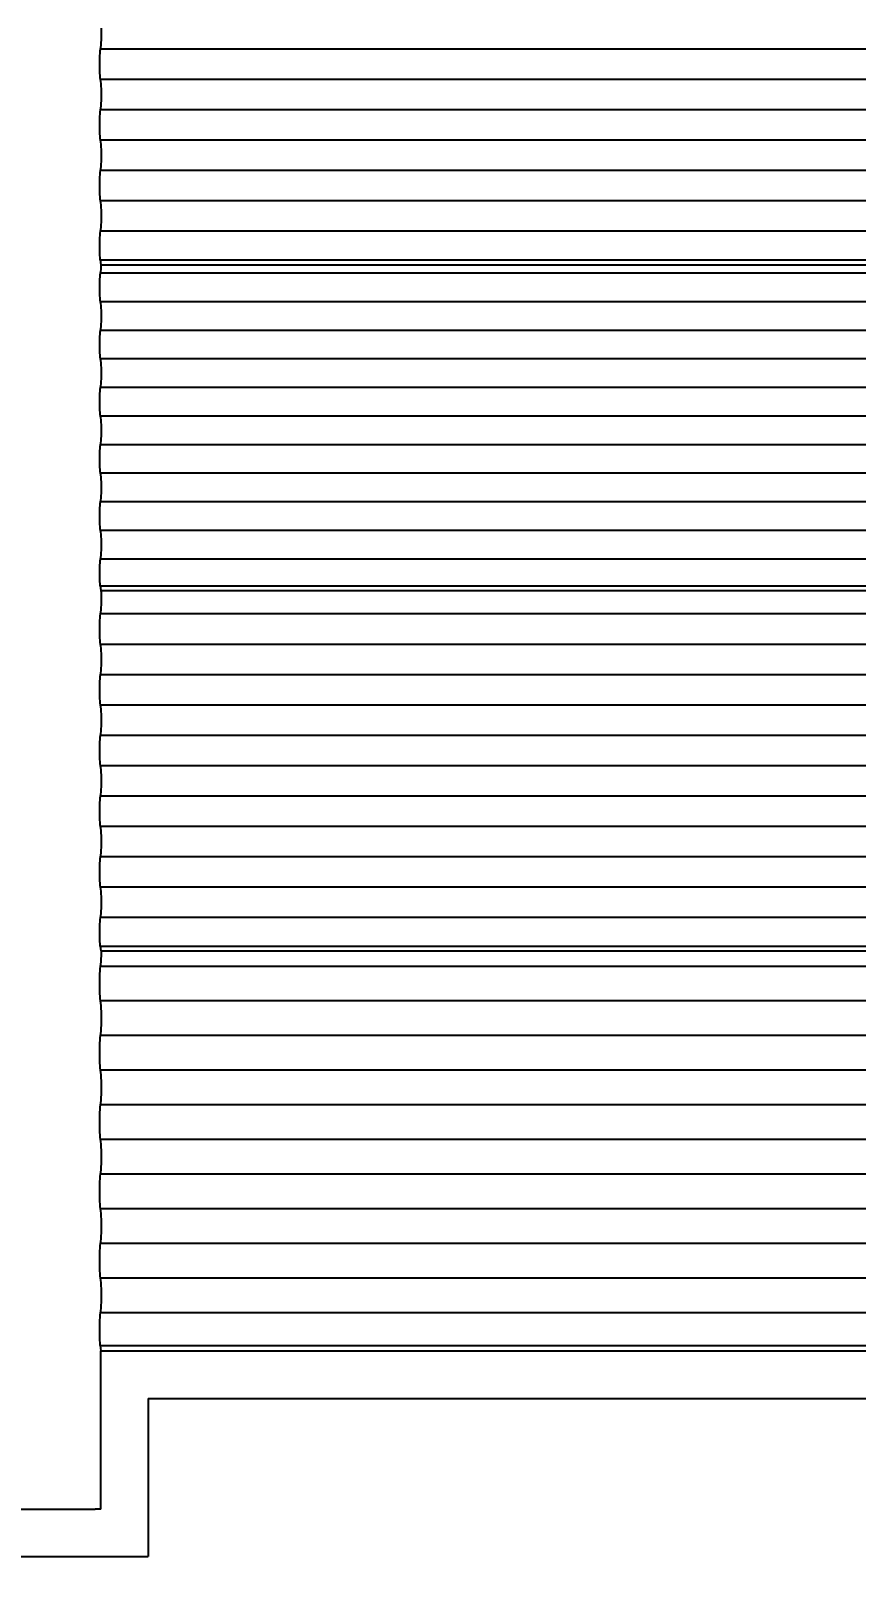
# Model space of a CAD drawing. Header units: millimetres. Extents: x 3212 to 6878, y 1640 to 3386.
# Drawn here: x 3265.884 to 3268.496, y 1652.121 to 1656.995 of the extents above; entities that cross this region are included whole.
import ezdxf

# ---------------------------------------------------------------- set-up
doc = ezdxf.new("R2010")
doc.units = ezdxf.units.MM
doc.header["$LTSCALE"] = 0.8
for name, color, linetype in [('A-PEN-08', 8, 'Continuous'), ('COTA', 2, 'Continuous'), ('JANELAS_EXTERNO', 1, 'Continuous')]:
    doc.layers.add(name, color=color, linetype=linetype)
doc.layers.add('COTAS', color=53, linetype='Continuous', lineweight=9)
doc.styles.add('F2', font='ARIALN.TTF')
doc.dimstyles.new('ARQUITETURA', dxfattribs={"dimtxt": 0.11, "dimasz": 0.05, "dimexe": 0.1, "dimexo": 0, "dimgap": 0.1, "dimtad": 1, "dimzin": 5, "dimdsep": 46, "dimtxsty": 'F2', "dimblk": 'COTA', "dimcen": 0, "dimse1": 1, "dimse2": 1, "dimadec": 0, "dimazin": 0, "dimtfac": 2, "dimtix": 1, "dimtmove": 2, "dimatfit": 3, "dimldrblk": 'COTA', "dimfxl": 0, "dimtolj": 1, "dimtzin": 5, "dimarcsym": 0})

# ---------------------------------------------------------------- blocks, each defined once
blk = doc.blocks.new('COTA')
at = {"layer": 'COTA'}
for p, q in [((0, 1), (0, -1)), ((-1, 0), (1, 0))]:
    blk.add_line(p, q, dxfattribs=at)
at = {"layer": 'COTA', "const_width": 0.5}
blk.add_lwpolyline([(-0.25, 0, 1), (0.25, 0, 1)], format="xyb", close=True, dxfattribs=at)
blk = doc.blocks.new('*D302')
at = {"layer": 'COTAS', "color": 0, "lineweight": -2, "transparency": 16777216}
blk.add_line((3261.646, 1652.2207), (3261.646, 1667.9706), dxfattribs=at)
at = {"layer": 'Defpoints', "color": 0, "transparency": 16777216}
for p in [(3261.646, 1668.0206), (3262.3031, 1668.0206), (3266.2556, 1652.1707)]:
    blk.add_point(p, dxfattribs=at)
at = {"layer": 'COTAS', "color": 0, "lineweight": -2, "transparency": 16777216, "xscale": 0.05, "yscale": 0.05, "zscale": 0.05}
for p, rotation in [((3261.646, 1668.0206), 90), ((3261.646, 1652.1707), 270)]:
    blk.add_blockref('COTA', p, dxfattribs=dict(at, rotation=rotation))
at = {"layer": 'COTAS', "color": 0, "transparency": 16777216, "insert": (3261.4899, 1660.0956), "char_height": 0.11, "attachment_point": 5, "rotation": 90, "style": 'F2'}
blk.add_mtext('\\A1;15.85', dxfattribs=at)

msp = doc.modelspace()

# ---------------------------------------------------------------- linework, layer by layer
for p, q in [((3266.1066, 1656.9494), (3266.1071, 1656.9573)), ((3266.1071, 1656.9573), (3266.1076, 1656.966)), ((3266.1078, 1656.9942), (3266.1076, 1657.0035)), ((3266.1076, 1656.966), (3266.1078, 1656.9752)), ((3266.1079, 1656.9847), (3266.1078, 1656.9942)), ((3266.1078, 1656.9752), (3266.1079, 1656.9847)), ((3266.1025, 1656.8982), (3266.1027, 1656.9075)), ((3266.1027, 1656.9075), (3266.1031, 1656.9162)), ((3266.1031, 1656.9162), (3266.1037, 1656.9241)), ((3266.1037, 1656.9241), (3266.1043, 1656.931)), ((3266.1043, 1656.931), (3266.1051, 1656.9367)), ((3266.1051, 1656.9367), (3266.1059, 1656.9424)), ((3266.1059, 1656.9424), (3266.1066, 1656.9494)), ((3266.1024, 1656.8887), (3266.1025, 1656.8982)), ((3266.1025, 1656.8792), (3266.1024, 1656.8887)), ((3266.1027, 1656.87), (3266.1025, 1656.8792)), ((3266.1031, 1656.8613), (3266.1027, 1656.87)), ((3266.1037, 1656.8534), (3266.1031, 1656.8613)), ((3266.1043, 1656.8464), (3266.1037, 1656.8534)), ((3266.1051, 1656.8407), (3266.1043, 1656.8464)), ((3266.1059, 1656.835), (3266.1051, 1656.8407)), ((3266.1066, 1656.8281), (3266.1059, 1656.835)), ((3266.1071, 1656.8202), (3266.1066, 1656.8281)), ((3266.1076, 1656.8115), (3266.1071, 1656.8202)), ((3266.1078, 1656.8022), (3266.1076, 1656.8115)), ((3266.1066, 1656.7574), (3266.1071, 1656.7653)), ((3266.1071, 1656.7653), (3266.1076, 1656.774)), ((3266.1076, 1656.774), (3266.1078, 1656.7832)), ((3266.1079, 1656.7927), (3266.1078, 1656.8022)), ((3266.1078, 1656.7832), (3266.1079, 1656.7927)), ((3266.1025, 1656.7062), (3266.1027, 1656.7155)), ((3266.1027, 1656.7155), (3266.1031, 1656.7242)), ((3266.1031, 1656.7242), (3266.1037, 1656.7321)), ((3266.1037, 1656.7321), (3266.1043, 1656.739)), ((3266.1043, 1656.739), (3266.1051, 1656.7447)), ((3266.1051, 1656.7447), (3266.1059, 1656.7504)), ((3266.1059, 1656.7504), (3266.1066, 1656.7574)), ((3266.1024, 1656.6967), (3266.1025, 1656.7062)), ((3266.1025, 1656.6872), (3266.1024, 1656.6967)), ((3266.1027, 1656.678), (3266.1025, 1656.6872)), ((3266.1031, 1656.6693), (3266.1027, 1656.678)), ((3266.1037, 1656.6614), (3266.1031, 1656.6693)), ((3266.1043, 1656.6544), (3266.1037, 1656.6614)), ((3266.1051, 1656.6487), (3266.1043, 1656.6544)), ((3266.1059, 1656.643), (3266.1051, 1656.6487)), ((3266.1066, 1656.6361), (3266.1059, 1656.643)), ((3266.1071, 1656.6282), (3266.1066, 1656.6361)), ((3266.1076, 1656.6195), (3266.1071, 1656.6282)), ((3266.1078, 1656.6103), (3266.1076, 1656.6195)), ((3266.1059, 1656.5585), (3266.1066, 1656.5654)), ((3266.1066, 1656.5654), (3266.1071, 1656.5733)), ((3266.1071, 1656.5733), (3266.1076, 1656.582)), ((3266.1076, 1656.582), (3266.1078, 1656.5912)), ((3266.1079, 1656.6007), (3266.1078, 1656.6103)), ((3266.1078, 1656.5912), (3266.1079, 1656.6007)), ((3266.1025, 1656.5143), (3266.1027, 1656.5235)), ((3266.1027, 1656.5235), (3266.1031, 1656.5322)), ((3266.1031, 1656.5322), (3266.1037, 1656.5401)), ((3266.1037, 1656.5401), (3266.1043, 1656.547)), ((3266.1043, 1656.547), (3266.1051, 1656.5527)), ((3266.1051, 1656.5527), (3266.1059, 1656.5585)), ((3266.1024, 1656.5047), (3266.1025, 1656.5143)), ((3266.1025, 1656.4952), (3266.1024, 1656.5047)), ((3266.1027, 1656.486), (3266.1025, 1656.4952)), ((3266.1031, 1656.4773), (3266.1027, 1656.486)), ((3266.1037, 1656.4694), (3266.1031, 1656.4773)), ((3266.1043, 1656.4625), (3266.1037, 1656.4694)), ((3266.1051, 1656.4567), (3266.1043, 1656.4625)), ((3266.1059, 1656.451), (3266.1051, 1656.4567)), ((3266.1066, 1656.4441), (3266.1059, 1656.451)), ((3266.1071, 1656.4362), (3266.1066, 1656.4441)), ((3266.1076, 1656.4275), (3266.1071, 1656.4362)), ((3266.1078, 1656.4183), (3266.1076, 1656.4275)), ((3266.1059, 1656.3665), (3266.1066, 1656.3734)), ((3266.1066, 1656.3734), (3266.1071, 1656.3813)), ((3266.1071, 1656.3813), (3266.1076, 1656.39)), ((3266.1076, 1656.39), (3266.1078, 1656.3992)), ((3266.1079, 1656.4088), (3266.1078, 1656.4183)), ((3266.1078, 1656.3992), (3266.1079, 1656.4088)), ((3266.1024, 1656.3128), (3266.1025, 1656.3223)), ((3266.1025, 1656.3223), (3266.1027, 1656.3315)), ((3266.1027, 1656.3315), (3266.1031, 1656.3402)), ((3266.1031, 1656.3402), (3266.1037, 1656.3481)), ((3266.1037, 1656.3481), (3266.1043, 1656.355)), ((3266.1043, 1656.355), (3266.1051, 1656.3608)), ((3266.1051, 1656.3608), (3266.1059, 1656.3665)), ((3266.1025, 1656.3032), (3266.1024, 1656.3128)), ((3266.1027, 1656.294), (3266.1025, 1656.3032)), ((3266.1031, 1656.2853), (3266.1027, 1656.294)), ((3266.1037, 1656.2774), (3266.1031, 1656.2853)), ((3266.1043, 1656.2705), (3266.1037, 1656.2774)), ((3266.1043, 1656.2705), (3266.1058, 1656.2551)), ((3266.1043, 1656.223), (3266.1051, 1656.2283)), ((3266.1051, 1656.2283), (3266.1059, 1656.2337)), ((3266.1058, 1656.2551), (3266.1075, 1656.2551)), ((3266.1059, 1656.2337), (3266.1066, 1656.2402)), ((3266.1066, 1656.2402), (3266.1071, 1656.2477)), ((3266.1071, 1656.2477), (3266.1075, 1656.2551)), ((3266.1024, 1656.1831), (3266.1025, 1656.1921)), ((3266.1025, 1656.1742), (3266.1024, 1656.1831)), ((3266.1025, 1656.1921), (3266.1027, 1656.2008)), ((3266.1027, 1656.2008), (3266.1031, 1656.209)), ((3266.1031, 1656.209), (3266.1037, 1656.2165)), ((3266.1037, 1656.2165), (3266.1043, 1656.223)), ((3266.1027, 1656.1655), (3266.1025, 1656.1742)), ((3266.1031, 1656.1573), (3266.1027, 1656.1655)), ((3266.1037, 1656.1498), (3266.1031, 1656.1573)), ((3266.1043, 1656.1433), (3266.1037, 1656.1498)), ((3266.1051, 1656.1379), (3266.1043, 1656.1433)), ((3266.1059, 1656.1326), (3266.1051, 1656.1379)), ((3266.1066, 1656.1261), (3266.1059, 1656.1326)), ((3266.1071, 1656.1186), (3266.1066, 1656.1261)), ((3266.1076, 1656.1104), (3266.1071, 1656.1186)), ((3266.1078, 1656.1017), (3266.1076, 1656.1104)), ((3266.1076, 1656.0751), (3266.1078, 1656.0838)), ((3266.1079, 1656.0928), (3266.1078, 1656.1017)), ((3266.1078, 1656.0838), (3266.1079, 1656.0928)), ((3266.1031, 1656.0282), (3266.1037, 1656.0357)), ((3266.1037, 1656.0357), (3266.1043, 1656.0422)), ((3266.1043, 1656.0422), (3266.1051, 1656.0476)), ((3266.1051, 1656.0476), (3266.1059, 1656.0529)), ((3266.1059, 1656.0529), (3266.1066, 1656.0594)), ((3266.1066, 1656.0594), (3266.1071, 1656.0669)), ((3266.1071, 1656.0669), (3266.1076, 1656.0751)), ((3266.1024, 1656.0024), (3266.1025, 1656.0113)), ((3266.1025, 1655.9934), (3266.1024, 1656.0024)), ((3266.1025, 1656.0113), (3266.1027, 1656.02)), ((3266.1027, 1655.9847), (3266.1025, 1655.9934)), ((3266.1027, 1656.02), (3266.1031, 1656.0282)), ((3266.1031, 1655.9765), (3266.1027, 1655.9847)), ((3266.1037, 1655.9691), (3266.1031, 1655.9765)), ((3266.1043, 1655.9625), (3266.1037, 1655.9691)), ((3266.1051, 1655.9572), (3266.1043, 1655.9625)), ((3266.1059, 1655.9518), (3266.1051, 1655.9572)), ((3266.1066, 1655.9453), (3266.1059, 1655.9518)), ((3266.1071, 1655.9378), (3266.1066, 1655.9453)), ((3266.1076, 1655.9296), (3266.1071, 1655.9378)), ((3266.1066, 1655.8787), (3266.1071, 1655.8861)), ((3266.1071, 1655.8861), (3266.1076, 1655.8943)), ((3266.1078, 1655.9209), (3266.1076, 1655.9296)), ((3266.1076, 1655.8943), (3266.1078, 1655.903)), ((3266.1079, 1655.912), (3266.1078, 1655.9209)), ((3266.1078, 1655.903), (3266.1079, 1655.912)), ((3266.1025, 1655.8305), (3266.1027, 1655.8392)), ((3266.1027, 1655.8392), (3266.1031, 1655.8474)), ((3266.1031, 1655.8474), (3266.1037, 1655.8549)), ((3266.1037, 1655.8549), (3266.1043, 1655.8614)), ((3266.1043, 1655.8614), (3266.1051, 1655.8668)), ((3266.1051, 1655.8668), (3266.1059, 1655.8722)), ((3266.1059, 1655.8722), (3266.1066, 1655.8787)), ((3266.1024, 1655.8216), (3266.1025, 1655.8305)), ((3266.1025, 1655.8126), (3266.1024, 1655.8216)), ((3266.1027, 1655.8039), (3266.1025, 1655.8126)), ((3266.1031, 1655.7957), (3266.1027, 1655.8039)), ((3266.1037, 1655.7883), (3266.1031, 1655.7957)), ((3266.1043, 1655.7818), (3266.1037, 1655.7883)), ((3266.1051, 1655.7764), (3266.1043, 1655.7818)), ((3266.1059, 1655.771), (3266.1051, 1655.7764)), ((3266.1066, 1655.7645), (3266.1059, 1655.771)), ((3266.1071, 1655.757), (3266.1066, 1655.7645)), ((3266.1076, 1655.7488), (3266.1071, 1655.757)), ((3266.1078, 1655.7402), (3266.1076, 1655.7488)), ((3266.1079, 1655.7312), (3266.1078, 1655.7402)), ((3266.1051, 1655.686), (3266.1059, 1655.6914)), ((3266.1059, 1655.6914), (3266.1066, 1655.6979)), ((3266.1066, 1655.6979), (3266.1071, 1655.7053)), ((3266.1071, 1655.7053), (3266.1076, 1655.7135)), ((3266.1076, 1655.7135), (3266.1078, 1655.7222)), ((3266.1078, 1655.7222), (3266.1079, 1655.7312)), ((3266.1024, 1655.6408), (3266.1025, 1655.6498)), ((3266.1025, 1655.6319), (3266.1024, 1655.6408)), ((3266.1025, 1655.6498), (3266.1027, 1655.6585)), ((3266.1027, 1655.6585), (3266.1031, 1655.6667)), ((3266.1031, 1655.6667), (3266.1037, 1655.6741)), ((3266.1037, 1655.6741), (3266.1043, 1655.6806)), ((3266.1043, 1655.6806), (3266.1051, 1655.686)), ((3266.1027, 1655.6232), (3266.1025, 1655.6319)), ((3266.1031, 1655.615), (3266.1027, 1655.6232)), ((3266.1037, 1655.6075), (3266.1031, 1655.615)), ((3266.1043, 1655.601), (3266.1037, 1655.6075)), ((3266.1051, 1655.5956), (3266.1043, 1655.601)), ((3266.1059, 1655.5902), (3266.1051, 1655.5956)), ((3266.1066, 1655.5837), (3266.1059, 1655.5902)), ((3266.1071, 1655.5763), (3266.1066, 1655.5837)), ((3266.1076, 1655.5681), (3266.1071, 1655.5763)), ((3266.1078, 1655.5594), (3266.1076, 1655.5681)), ((3266.1076, 1655.5328), (3266.1078, 1655.5415)), ((3266.1079, 1655.5504), (3266.1078, 1655.5594)), ((3266.1078, 1655.5415), (3266.1079, 1655.5504)), ((3266.1031, 1655.4859), (3266.1037, 1655.4933)), ((3266.1037, 1655.4933), (3266.1043, 1655.4998)), ((3266.1043, 1655.4998), (3266.1051, 1655.5052)), ((3266.1051, 1655.5052), (3266.1059, 1655.5106)), ((3266.1059, 1655.5106), (3266.1066, 1655.5171)), ((3266.1066, 1655.5171), (3266.1071, 1655.5246)), ((3266.1071, 1655.5246), (3266.1076, 1655.5328)), ((3266.1024, 1655.46), (3266.1025, 1655.469)), ((3266.1025, 1655.4511), (3266.1024, 1655.46)), ((3266.1025, 1655.469), (3266.1027, 1655.4777)), ((3266.1027, 1655.4424), (3266.1025, 1655.4511)), ((3266.1027, 1655.4777), (3266.1031, 1655.4859)), ((3266.1031, 1655.4342), (3266.1027, 1655.4424)), ((3266.1037, 1655.4267), (3266.1031, 1655.4342)), ((3266.1043, 1655.4202), (3266.1037, 1655.4267)), ((3266.1051, 1655.4148), (3266.1043, 1655.4202)), ((3266.1059, 1655.4095), (3266.1051, 1655.4148)), ((3266.1066, 1655.4029), (3266.1059, 1655.4095)), ((3266.1071, 1655.3955), (3266.1066, 1655.4029)), ((3266.1076, 1655.3873), (3266.1071, 1655.3955)), ((3266.1071, 1655.3438), (3266.1076, 1655.352)), ((3266.1078, 1655.3786), (3266.1076, 1655.3873)), ((3266.1076, 1655.352), (3266.1078, 1655.3607)), ((3266.1079, 1655.3696), (3266.1078, 1655.3786)), ((3266.1078, 1655.3607), (3266.1079, 1655.3696)), ((3266.1027, 1655.2969), (3266.1031, 1655.3051)), ((3266.1031, 1655.3051), (3266.1037, 1655.3126)), ((3266.1037, 1655.3126), (3266.1043, 1655.3191)), ((3266.1043, 1655.3191), (3266.1051, 1655.3244)), ((3266.1051, 1655.3244), (3266.1059, 1655.3298)), ((3266.1059, 1655.3298), (3266.1066, 1655.3363)), ((3266.1066, 1655.3363), (3266.1071, 1655.3438)), ((3266.1024, 1655.2792), (3266.1025, 1655.2882)), ((3266.1025, 1655.2703), (3266.1024, 1655.2792)), ((3266.1025, 1655.2882), (3266.1027, 1655.2969)), ((3266.1027, 1655.2616), (3266.1025, 1655.2703)), ((3266.1031, 1655.2534), (3266.1027, 1655.2616)), ((3266.1037, 1655.2459), (3266.1031, 1655.2534)), ((3266.1043, 1655.2394), (3266.1037, 1655.2459)), ((3266.1043, 1655.2394), (3266.1058, 1655.2249)), ((3266.1058, 1655.2249), (3266.1072, 1655.2249)), ((3266.1076, 1655.2175), (3266.1072, 1655.2249)), ((3266.1078, 1655.2082), (3266.1076, 1655.2175)), ((3266.1079, 1655.1987), (3266.1078, 1655.2082)), ((3266.1051, 1655.1507), (3266.1059, 1655.1564)), ((3266.1059, 1655.1564), (3266.1066, 1655.1633)), ((3266.1066, 1655.1633), (3266.1071, 1655.1713)), ((3266.1071, 1655.1713), (3266.1076, 1655.18)), ((3266.1076, 1655.18), (3266.1078, 1655.1892)), ((3266.1078, 1655.1892), (3266.1079, 1655.1987)), ((3266.1024, 1655.1027), (3266.1025, 1655.1122)), ((3266.1025, 1655.0932), (3266.1024, 1655.1027)), ((3266.1025, 1655.1122), (3266.1027, 1655.1215)), ((3266.1027, 1655.1215), (3266.1031, 1655.1302)), ((3266.1031, 1655.1302), (3266.1037, 1655.1381)), ((3266.1037, 1655.1381), (3266.1043, 1655.145)), ((3266.1043, 1655.145), (3266.1051, 1655.1507)), ((3266.1027, 1655.084), (3266.1025, 1655.0932)), ((3266.1031, 1655.0753), (3266.1027, 1655.084)), ((3266.1037, 1655.0673), (3266.1031, 1655.0753)), ((3266.1043, 1655.0604), (3266.1037, 1655.0673)), ((3266.1051, 1655.0547), (3266.1043, 1655.0604)), ((3266.1059, 1655.049), (3266.1051, 1655.0547)), ((3266.1066, 1655.0421), (3266.1059, 1655.049)), ((3266.1071, 1655.0342), (3266.1066, 1655.0421)), ((3266.1076, 1655.0255), (3266.1071, 1655.0342)), ((3266.1078, 1655.0162), (3266.1076, 1655.0255)), ((3266.1079, 1655.0067), (3266.1078, 1655.0162)), ((3266.1078, 1654.9972), (3266.1079, 1655.0067)), ((3266.1043, 1654.953), (3266.1051, 1654.9587)), ((3266.1051, 1654.9587), (3266.1059, 1654.9644)), ((3266.1059, 1654.9644), (3266.1066, 1654.9713)), ((3266.1066, 1654.9713), (3266.1071, 1654.9793)), ((3266.1071, 1654.9793), (3266.1076, 1654.988)), ((3266.1076, 1654.988), (3266.1078, 1654.9972)), ((3266.1024, 1654.9107), (3266.1025, 1654.9202)), ((3266.1025, 1654.9012), (3266.1024, 1654.9107)), ((3266.1025, 1654.9202), (3266.1027, 1654.9295)), ((3266.1027, 1654.9295), (3266.1031, 1654.9382)), ((3266.1031, 1654.9382), (3266.1037, 1654.9461)), ((3266.1037, 1654.9461), (3266.1043, 1654.953)), ((3266.1027, 1654.892), (3266.1025, 1654.9012)), ((3266.1031, 1654.8833), (3266.1027, 1654.892)), ((3266.1037, 1654.8753), (3266.1031, 1654.8833)), ((3266.1043, 1654.8684), (3266.1037, 1654.8753)), ((3266.1051, 1654.8627), (3266.1043, 1654.8684)), ((3266.1059, 1654.857), (3266.1051, 1654.8627)), ((3266.1066, 1654.8501), (3266.1059, 1654.857)), ((3266.1071, 1654.8422), (3266.1066, 1654.8501)), ((3266.1076, 1654.8335), (3266.1071, 1654.8422)), ((3266.1078, 1654.8242), (3266.1076, 1654.8335)), ((3266.1079, 1654.8147), (3266.1078, 1654.8242)), ((3266.1078, 1654.8052), (3266.1079, 1654.8147)), ((3266.1043, 1654.761), (3266.1051, 1654.7667)), ((3266.1051, 1654.7667), (3266.1059, 1654.7724)), ((3266.1059, 1654.7724), (3266.1066, 1654.7794)), ((3266.1066, 1654.7794), (3266.1071, 1654.7873)), ((3266.1071, 1654.7873), (3266.1076, 1654.796)), ((3266.1076, 1654.796), (3266.1078, 1654.8052)), ((3266.1024, 1654.7187), (3266.1025, 1654.7282)), ((3266.1025, 1654.7092), (3266.1024, 1654.7187)), ((3266.1025, 1654.7282), (3266.1027, 1654.7375)), ((3266.1027, 1654.7375), (3266.1031, 1654.7462)), ((3266.1031, 1654.7462), (3266.1037, 1654.7541)), ((3266.1037, 1654.7541), (3266.1043, 1654.761)), ((3266.1027, 1654.7), (3266.1025, 1654.7092)), ((3266.1031, 1654.6913), (3266.1027, 1654.7)), ((3266.1037, 1654.6834), (3266.1031, 1654.6913)), ((3266.1043, 1654.6764), (3266.1037, 1654.6834)), ((3266.1051, 1654.6707), (3266.1043, 1654.6764)), ((3266.1059, 1654.665), (3266.1051, 1654.6707)), ((3266.1066, 1654.6581), (3266.1059, 1654.665)), ((3266.1071, 1654.6502), (3266.1066, 1654.6581)), ((3266.1076, 1654.6415), (3266.1071, 1654.6502)), ((3266.1078, 1654.6322), (3266.1076, 1654.6415)), ((3266.1079, 1654.6227), (3266.1078, 1654.6322)), ((3266.1078, 1654.6132), (3266.1079, 1654.6227)), ((3266.1037, 1654.5621), (3266.1043, 1654.569)), ((3266.1043, 1654.569), (3266.1051, 1654.5747)), ((3266.1051, 1654.5747), (3266.1059, 1654.5804)), ((3266.1059, 1654.5804), (3266.1066, 1654.5874)), ((3266.1066, 1654.5874), (3266.1071, 1654.5953)), ((3266.1071, 1654.5953), (3266.1076, 1654.604)), ((3266.1076, 1654.604), (3266.1078, 1654.6132)), ((3266.1024, 1654.5267), (3266.1025, 1654.5362)), ((3266.1025, 1654.5172), (3266.1024, 1654.5267)), ((3266.1025, 1654.5362), (3266.1027, 1654.5455)), ((3266.1027, 1654.5455), (3266.1031, 1654.5542)), ((3266.1031, 1654.5542), (3266.1037, 1654.5621)), ((3266.1027, 1654.508), (3266.1025, 1654.5172)), ((3266.1031, 1654.4993), (3266.1027, 1654.508)), ((3266.1037, 1654.4914), (3266.1031, 1654.4993)), ((3266.1043, 1654.4844), (3266.1037, 1654.4914)), ((3266.1051, 1654.4787), (3266.1043, 1654.4844)), ((3266.1059, 1654.473), (3266.1051, 1654.4787)), ((3266.1066, 1654.4661), (3266.1059, 1654.473)), ((3266.1071, 1654.4582), (3266.1066, 1654.4661)), ((3266.1076, 1654.4495), (3266.1071, 1654.4582)), ((3266.1078, 1654.4403), (3266.1076, 1654.4495)), ((3266.1076, 1654.412), (3266.1078, 1654.4212)), ((3266.1079, 1654.4307), (3266.1078, 1654.4403)), ((3266.1078, 1654.4212), (3266.1079, 1654.4307)), ((3266.1037, 1654.3701), (3266.1043, 1654.377)), ((3266.1043, 1654.377), (3266.1051, 1654.3827)), ((3266.1051, 1654.3827), (3266.1059, 1654.3885)), ((3266.1059, 1654.3885), (3266.1066, 1654.3954)), ((3266.1066, 1654.3954), (3266.1071, 1654.4033)), ((3266.1071, 1654.4033), (3266.1076, 1654.412)), ((3266.1024, 1654.3347), (3266.1025, 1654.3443)), ((3266.1025, 1654.3252), (3266.1024, 1654.3347)), ((3266.1025, 1654.3443), (3266.1027, 1654.3535)), ((3266.1027, 1654.316), (3266.1025, 1654.3252)), ((3266.1027, 1654.3535), (3266.1031, 1654.3622)), ((3266.1031, 1654.3622), (3266.1037, 1654.3701)), ((3266.1031, 1654.3073), (3266.1027, 1654.316)), ((3266.1037, 1654.2994), (3266.1031, 1654.3073)), ((3266.1043, 1654.2925), (3266.1037, 1654.2994)), ((3266.1051, 1654.2867), (3266.1043, 1654.2925)), ((3266.1059, 1654.281), (3266.1051, 1654.2867)), ((3266.1066, 1654.2741), (3266.1059, 1654.281)), ((3266.1071, 1654.2662), (3266.1066, 1654.2741)), ((3266.1076, 1654.2575), (3266.1071, 1654.2662)), ((3266.1078, 1654.2483), (3266.1076, 1654.2575)), ((3266.1076, 1654.22), (3266.1078, 1654.2292)), ((3266.1079, 1654.2388), (3266.1078, 1654.2483)), ((3266.1078, 1654.2292), (3266.1079, 1654.2388)), ((3266.1031, 1654.1702), (3266.1037, 1654.1781)), ((3266.1037, 1654.1781), (3266.1043, 1654.185)), ((3266.1043, 1654.185), (3266.1051, 1654.1908)), ((3266.1051, 1654.1908), (3266.1059, 1654.1965)), ((3266.1059, 1654.1965), (3266.1066, 1654.2034)), ((3266.1066, 1654.2034), (3266.1071, 1654.2113)), ((3266.1071, 1654.2113), (3266.1076, 1654.22)), ((3266.1024, 1654.1428), (3266.1025, 1654.1523)), ((3266.1025, 1654.1332), (3266.1024, 1654.1428)), ((3266.1025, 1654.1523), (3266.1027, 1654.1615)), ((3266.1027, 1654.124), (3266.1025, 1654.1332)), ((3266.1027, 1654.1615), (3266.1031, 1654.1702)), ((3266.1031, 1654.1153), (3266.1027, 1654.124)), ((3266.1037, 1654.1074), (3266.1031, 1654.1153)), ((3266.1043, 1654.1005), (3266.1037, 1654.1074)), ((3266.1043, 1654.1005), (3266.1058, 1654.0851)), ((3266.1058, 1654.0851), (3266.1078, 1654.0851)), ((3266.1076, 1654.0698), (3266.1078, 1654.0804)), ((3266.1078, 1654.0804), (3266.1078, 1654.0851)), ((3266.1043, 1654.0299), (3266.1051, 1654.0364)), ((3266.1051, 1654.0364), (3266.1059, 1654.0429)), ((3266.1059, 1654.0429), (3266.1066, 1654.0508)), ((3266.1066, 1654.0508), (3266.1071, 1654.0599)), ((3266.1071, 1654.0599), (3266.1076, 1654.0698)), ((3266.1024, 1653.9816), (3266.1025, 1653.9925)), ((3266.1025, 1653.9708), (3266.1024, 1653.9816)), ((3266.1025, 1653.9925), (3266.1027, 1654.003)), ((3266.1027, 1654.003), (3266.1031, 1654.013)), ((3266.1031, 1654.013), (3266.1037, 1654.022)), ((3266.1037, 1654.022), (3266.1043, 1654.0299)), ((3266.1027, 1653.9602), (3266.1025, 1653.9708)), ((3266.1031, 1653.9503), (3266.1027, 1653.9602)), ((3266.1037, 1653.9413), (3266.1031, 1653.9503)), ((3266.1043, 1653.9334), (3266.1037, 1653.9413)), ((3266.1051, 1653.9269), (3266.1043, 1653.9334)), ((3266.1059, 1653.9203), (3266.1051, 1653.9269)), ((3266.1066, 1653.9125), (3266.1059, 1653.9203)), ((3266.1071, 1653.9034), (3266.1066, 1653.9125)), ((3266.1076, 1653.8935), (3266.1071, 1653.9034)), ((3266.1078, 1653.8829), (3266.1076, 1653.8935)), ((3266.1066, 1653.8317), (3266.1071, 1653.8407)), ((3266.1071, 1653.8407), (3266.1076, 1653.8507)), ((3266.1076, 1653.8507), (3266.1078, 1653.8612)), ((3266.1079, 1653.8721), (3266.1078, 1653.8829)), ((3266.1078, 1653.8612), (3266.1079, 1653.8721)), ((3266.1027, 1653.7839), (3266.1031, 1653.7938)), ((3266.1031, 1653.7938), (3266.1037, 1653.8029)), ((3266.1037, 1653.8029), (3266.1043, 1653.8108)), ((3266.1043, 1653.8108), (3266.1051, 1653.8173)), ((3266.1051, 1653.8173), (3266.1059, 1653.8238)), ((3266.1059, 1653.8238), (3266.1066, 1653.8317)), ((3266.1024, 1653.7625), (3266.1025, 1653.7734)), ((3266.1025, 1653.7517), (3266.1024, 1653.7625)), ((3266.1025, 1653.7734), (3266.1027, 1653.7839)), ((3266.1027, 1653.7411), (3266.1025, 1653.7517)), ((3266.1031, 1653.7312), (3266.1027, 1653.7411)), ((3266.1037, 1653.7221), (3266.1031, 1653.7312)), ((3266.1043, 1653.7142), (3266.1037, 1653.7221)), ((3266.1051, 1653.7077), (3266.1043, 1653.7142)), ((3266.1059, 1653.7012), (3266.1051, 1653.7077)), ((3266.1066, 1653.6933), (3266.1059, 1653.7012)), ((3266.1071, 1653.6843), (3266.1066, 1653.6933)), ((3266.1076, 1653.6743), (3266.1071, 1653.6843)), ((3266.1078, 1653.6638), (3266.1076, 1653.6743)), ((3266.1076, 1653.6315), (3266.1078, 1653.6421)), ((3266.1079, 1653.6529), (3266.1078, 1653.6638)), ((3266.1078, 1653.6421), (3266.1079, 1653.6529)), ((3266.1043, 1653.5916), (3266.1051, 1653.5982)), ((3266.1051, 1653.5982), (3266.1059, 1653.6047)), ((3266.1059, 1653.6047), (3266.1066, 1653.6126)), ((3266.1066, 1653.6126), (3266.1071, 1653.6216)), ((3266.1071, 1653.6216), (3266.1076, 1653.6315)), ((3266.1024, 1653.5434), (3266.1025, 1653.5542)), ((3266.1025, 1653.5325), (3266.1024, 1653.5434)), ((3266.1025, 1653.5542), (3266.1027, 1653.5648)), ((3266.1027, 1653.5648), (3266.1031, 1653.5747)), ((3266.1031, 1653.5747), (3266.1037, 1653.5838)), ((3266.1037, 1653.5838), (3266.1043, 1653.5916)), ((3266.1027, 1653.522), (3266.1025, 1653.5325)), ((3266.1031, 1653.512), (3266.1027, 1653.522)), ((3266.1037, 1653.503), (3266.1031, 1653.512)), ((3266.1043, 1653.4951), (3266.1037, 1653.503)), ((3266.1051, 1653.4886), (3266.1043, 1653.4951)), ((3266.1059, 1653.4821), (3266.1051, 1653.4886)), ((3266.1066, 1653.4742), (3266.1059, 1653.4821)), ((3266.1071, 1653.4651), (3266.1066, 1653.4742)), ((3266.1076, 1653.4552), (3266.1071, 1653.4651)), ((3266.1078, 1653.4447), (3266.1076, 1653.4552)), ((3266.1066, 1653.3934), (3266.1071, 1653.4025)), ((3266.1071, 1653.4025), (3266.1076, 1653.4124)), ((3266.1076, 1653.4124), (3266.1078, 1653.423)), ((3266.1079, 1653.4338), (3266.1078, 1653.4447)), ((3266.1078, 1653.423), (3266.1079, 1653.4338)), ((3266.1027, 1653.3456), (3266.1031, 1653.3556)), ((3266.1031, 1653.3556), (3266.1037, 1653.3646)), ((3266.1037, 1653.3646), (3266.1043, 1653.3725)), ((3266.1043, 1653.3725), (3266.1051, 1653.379)), ((3266.1051, 1653.379), (3266.1059, 1653.3855)), ((3266.1059, 1653.3855), (3266.1066, 1653.3934)), ((3266.1024, 1653.3242), (3266.1025, 1653.3351)), ((3266.1025, 1653.3134), (3266.1024, 1653.3242)), ((3266.1025, 1653.3351), (3266.1027, 1653.3456)), ((3266.1027, 1653.3028), (3266.1025, 1653.3134)), ((3266.1031, 1653.2929), (3266.1027, 1653.3028)), ((3266.1037, 1653.2839), (3266.1031, 1653.2929)), ((3266.1043, 1653.276), (3266.1037, 1653.2839)), ((3266.1051, 1653.2695), (3266.1043, 1653.276)), ((3266.1059, 1653.2629), (3266.1051, 1653.2695)), ((3266.1066, 1653.2551), (3266.1059, 1653.2629)), ((3266.1071, 1653.246), (3266.1066, 1653.2551)), ((3266.1076, 1653.2361), (3266.1071, 1653.246)), ((3266.1078, 1653.2255), (3266.1076, 1653.2361)), ((3266.1076, 1653.1933), (3266.1078, 1653.2038)), ((3266.1079, 1653.2147), (3266.1078, 1653.2255)), ((3266.1078, 1653.2038), (3266.1079, 1653.2147)), ((3266.1037, 1653.1455), (3266.1043, 1653.1534)), ((3266.1043, 1653.1534), (3266.1051, 1653.1599)), ((3266.1051, 1653.1599), (3266.1059, 1653.1664)), ((3266.1059, 1653.1664), (3266.1066, 1653.1743)), ((3266.1066, 1653.1743), (3266.1071, 1653.1833)), ((3266.1071, 1653.1833), (3266.1076, 1653.1933)), ((3266.1024, 1653.1051), (3266.1025, 1653.116)), ((3266.1025, 1653.0943), (3266.1024, 1653.1051)), ((3266.1025, 1653.116), (3266.1027, 1653.1265)), ((3266.1027, 1653.1265), (3266.1031, 1653.1364)), ((3266.1031, 1653.1364), (3266.1037, 1653.1455)), ((3266.1027, 1653.0837), (3266.1025, 1653.0943)), ((3266.1031, 1653.0738), (3266.1027, 1653.0837)), ((3266.1037, 1653.0647), (3266.1031, 1653.0738)), ((3266.1043, 1653.0568), (3266.1037, 1653.0647)), ((3266.1051, 1653.0503), (3266.1043, 1653.0568)), ((3266.1059, 1653.0438), (3266.1051, 1653.0503)), ((3266.1066, 1653.0359), (3266.1059, 1653.0438)), ((3266.1071, 1653.0269), (3266.1066, 1653.0359)), ((3266.1076, 1653.0169), (3266.1071, 1653.0269)), ((3266.1078, 1653.0064), (3266.1076, 1653.0169)), ((3266.1066, 1652.9552), (3266.1071, 1652.9642)), ((3266.1071, 1652.9642), (3266.1076, 1652.9741)), ((3266.1076, 1652.9741), (3266.1078, 1652.9847)), ((3266.1079, 1652.9955), (3266.1078, 1653.0064)), ((3266.1078, 1652.9847), (3266.1079, 1652.9955)), ((3266.1027, 1652.9074), (3266.1031, 1652.9173)), ((3266.1031, 1652.9173), (3266.1037, 1652.9264)), ((3266.1037, 1652.9264), (3266.1043, 1652.9342)), ((3266.1043, 1652.9342), (3266.1051, 1652.9408)), ((3266.1051, 1652.9408), (3266.1059, 1652.9473)), ((3266.1059, 1652.9473), (3266.1066, 1652.9552)), ((3266.1024, 1652.886), (3266.1025, 1652.8968)), ((3266.1025, 1652.8751), (3266.1024, 1652.886)), ((3266.1025, 1652.8968), (3266.1027, 1652.9074)), ((3266.1027, 1652.8646), (3266.1025, 1652.8751)), ((3266.1031, 1652.8546), (3266.1027, 1652.8646)), ((3266.1037, 1652.8456), (3266.1031, 1652.8546)), ((3266.1041, 1652.8402), (3266.1037, 1652.8456)), ((3266.1043, 1652.8377), (3266.1041, 1652.8402)), ((3266.1043, 1652.8377), (3266.1058, 1652.8201)), ((3266.1056, 1652.3201), (3266.1056, 1652.8201)), ((3266.1056, 1652.8201), (3266.1058, 1652.8201)), ((3265.848, 1652.3202), (3266.088, 1652.3202)), ((3266.1056, 1652.3201), (3266.088, 1652.3202))]:
    msp.add_line(p, q)
at = {"layer": 'A-PEN-08'}
for p, q in [((3269.8032, 1656.9367), (3266.1051, 1656.9367)), ((3269.8032, 1656.8407), (3266.1051, 1656.8407)), ((3269.8032, 1656.7447), (3266.1051, 1656.7447)), ((3269.8032, 1656.6487), (3266.1051, 1656.6487)), ((3269.8032, 1656.5527), (3266.1051, 1656.5527)), ((3269.8032, 1656.4567), (3266.1051, 1656.4567)), ((3269.8032, 1656.3608), (3266.1051, 1656.3608)), ((3266.1043, 1656.2705), (3269.8024, 1656.2705)), ((3269.8032, 1656.2283), (3266.1051, 1656.2283)), ((3266.1075, 1656.2551), (3269.8039, 1656.2551)), ((3269.8032, 1656.1379), (3266.1051, 1656.1379)), ((3269.8032, 1656.0476), (3266.1051, 1656.0476)), ((3269.8032, 1655.9572), (3266.1051, 1655.9572)), ((3269.8032, 1655.8668), (3266.1051, 1655.8668)), ((3269.8032, 1655.7764), (3266.1051, 1655.7764)), ((3269.8032, 1655.686), (3266.1051, 1655.686)), ((3269.8032, 1655.5956), (3266.1051, 1655.5956)), ((3269.8032, 1655.5052), (3266.1051, 1655.5052)), ((3269.8032, 1655.4148), (3266.1051, 1655.4148)), ((3269.8032, 1655.3244), (3266.1051, 1655.3244)), ((3266.1043, 1655.2394), (3269.8024, 1655.2394)), ((3266.1072, 1655.2249), (3269.8039, 1655.2249)), ((3269.8032, 1655.1507), (3266.1051, 1655.1507)), ((3269.8032, 1655.0547), (3266.1051, 1655.0547)), ((3269.8032, 1654.9587), (3266.1051, 1654.9587)), ((3269.8032, 1654.8627), (3266.1051, 1654.8627)), ((3269.8032, 1654.7667), (3266.1051, 1654.7667)), ((3269.8032, 1654.6707), (3266.1051, 1654.6707)), ((3269.8032, 1654.5747), (3266.1051, 1654.5747)), ((3269.8032, 1654.4787), (3266.1051, 1654.4787)), ((3269.8032, 1654.3827), (3266.1051, 1654.3827)), ((3269.8032, 1654.2867), (3266.1051, 1654.2867)), ((3269.8032, 1654.1908), (3266.1051, 1654.1908)), ((3266.1043, 1654.1005), (3269.8024, 1654.1005)), ((3266.1078, 1654.0851), (3269.8039, 1654.0851)), ((3269.8032, 1654.0364), (3266.1051, 1654.0364)), ((3269.8032, 1653.9269), (3266.1051, 1653.9269)), ((3269.8032, 1653.8173), (3266.1051, 1653.8173)), ((3269.8032, 1653.7077), (3266.1051, 1653.7077)), ((3269.8032, 1653.5982), (3266.1051, 1653.5982)), ((3269.8032, 1653.4886), (3266.1051, 1653.4886)), ((3269.8032, 1653.379), (3266.1051, 1653.379)), ((3269.8032, 1653.2695), (3266.1051, 1653.2695)), ((3269.8032, 1653.1599), (3266.1051, 1653.1599)), ((3269.8032, 1653.0503), (3266.1051, 1653.0503)), ((3269.8032, 1652.9408), (3266.1051, 1652.9408)), ((3266.1043, 1652.8377), (3269.8024, 1652.8377)), ((3266.1058, 1652.8201), (3269.8039, 1652.8201))]:
    msp.add_line(p, q, dxfattribs=at)
at = {"layer": 'JANELAS_EXTERNO'}
for p, q in [((3266.2556, 1652.6701), (3266.2556, 1652.6501)), ((3266.2556, 1652.6701), (3269.9566, 1652.6701)), ((3266.2556, 1652.6501), (3266.2556, 1652.6301)), ((3266.2556, 1652.6301), (3266.2556, 1652.1706)), ((3263.2566, 1652.1706), (3266.2556, 1652.1706))]:
    msp.add_line(p, q, dxfattribs=at)

# ---------------------------------------------------------------- dimensions: what is measured, and where the dimension line sits
at = {"layer": 'COTAS'}
dim = msp.add_linear_dim(base=(3261.646, 1668.0206), p1=(3266.2556, 1652.1707), p2=(3262.3031, 1668.0206), angle=90, dimstyle='ARQUITETURA', dxfattribs=at)
dim.commit()
dim.dimension.update_dxf_attribs({"geometry": '*D302', "text_midpoint": (3261.4899, 1660.0956)})

doc.saveas('drawing.dxf')
